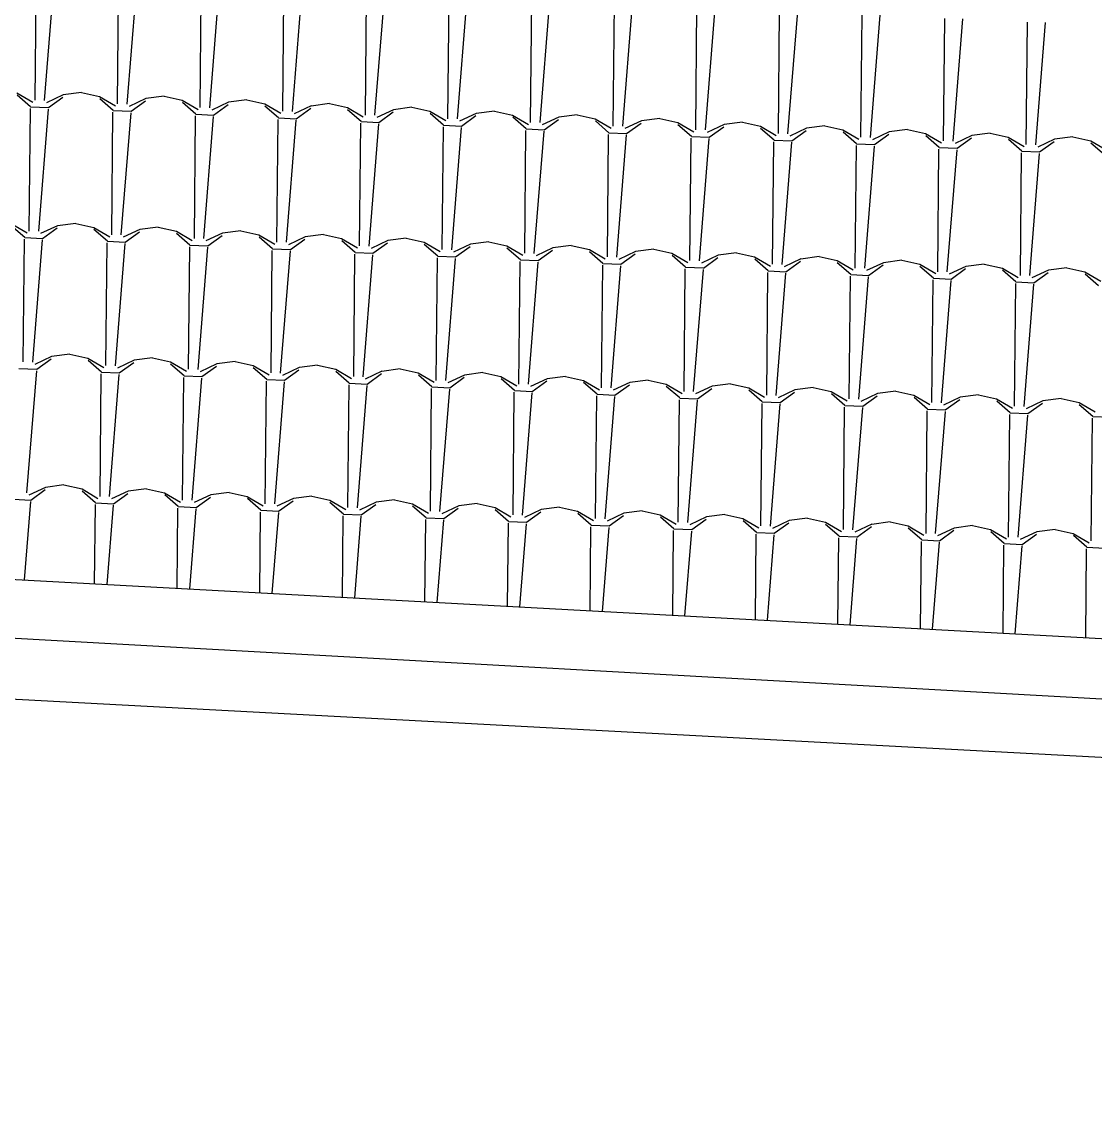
# Model space of a CAD drawing. Extents: x 1037 to 14540, y 1034 to 18285.
# Drawn here: x 7741.3 to 8053, y 1041.9 to 1355.2 of the extents above; entities that cross this region are included whole.
import ezdxf

# ---------------------------------------------------------------- set-up
doc = ezdxf.new("R2010")
doc.units = 0
doc.header["$LTSCALE"] = 100
doc.header["$MEASUREMENT"] = 0
doc.layers.get('0').update_dxf_attribs({"color": 240, "linetype": 'CONTINUOUS'})
doc.layers.add('proiezioni', color=252, linetype='CONTINUOUS')
doc.layers.add('retini copertura', color=32, linetype='CONTINUOUS')

# ---------------------------------------------------------------- blocks, each defined once
blk = doc.blocks.new('*X1853')
at = {"color": 0}
for p, q in [((24.0576, 13.3113), (24.061, 13.667)), ((24.0852, 13.3106), (24.1135, 13.6652)), ((24.2973, 13.3005), (24.3007, 13.6563)), ((24.325, 13.2999), (24.3533, 13.6545)), ((24.5371, 13.2898), (24.5405, 13.6455)), ((24.5647, 13.2892), (24.5931, 13.6438)), ((24.7768, 13.2791), (24.7803, 13.6348)), ((24.8045, 13.2785), (24.8328, 13.6331)), ((25.0166, 13.2683), (25.02, 13.6241)), ((25.0442, 13.2678), (25.0726, 13.6224)), ((25.2563, 13.2576), (25.2598, 13.6133)), ((25.284, 13.257), (25.3123, 13.6116)), ((25.4961, 13.2469), (25.4995, 13.6026)), ((25.5237, 13.2463), (25.5521, 13.6009)), ((25.7359, 13.2361), (25.7393, 13.5919)), ((25.7635, 13.2356), (25.7919, 13.5902)), ((25.9756, 13.2254), (25.979, 13.5811)), ((26.0033, 13.2249), (26.0316, 13.5795)), ((26.2154, 13.2147), (26.2188, 13.5704)), ((26.243, 13.2141), (26.2714, 13.5687)), ((26.4551, 13.2039), (26.4586, 13.5597)), ((26.4828, 13.2034), (26.5111, 13.558)), ((26.6949, 13.1932), (26.6983, 13.5489)), ((26.7225, 13.1927), (26.7509, 13.5473)), ((26.9346, 13.1825), (26.9381, 13.5382)), ((26.9623, 13.182), (26.9906, 13.5366)), ((24.0052, 13.3328), (24.0515, 13.3056)), ((24.0448, 13.2922), (24.0057, 13.3261)), ((24.1394, 13.3267), (24.0909, 13.3039)), ((24.0965, 13.2899), (24.1384, 13.3201)), ((24.1926, 13.3336), (24.1394, 13.3267)), ((24.1926, 13.3336), (24.245, 13.322)), ((24.245, 13.322), (24.2912, 13.2949)), ((24.4324, 13.3229), (24.3792, 13.316)), ((24.4324, 13.3229), (24.4847, 13.3113)), ((24.0406, 12.9317), (24.044, 13.2874)), ((24.0448, 13.2922), (24.0964, 13.2899)), ((24.2845, 13.2815), (24.2455, 13.3154)), ((24.3792, 13.316), (24.3307, 13.2931)), ((24.3362, 13.2792), (24.3782, 13.3094)), ((24.4847, 13.3113), (24.531, 13.2842)), ((24.5243, 13.2708), (24.4852, 13.3046)), ((24.6189, 13.3053), (24.5704, 13.2824)), ((24.576, 13.2684), (24.6179, 13.2987)), ((24.6722, 13.3122), (24.619, 13.3052)), ((24.6721, 13.3122), (24.7245, 13.3005)), ((24.7245, 13.3006), (24.7708, 13.2734)), ((24.7641, 13.26), (24.725, 13.2939)), ((24.8587, 13.2946), (24.8102, 13.2717)), ((24.8157, 13.2577), (24.8577, 13.288)), ((24.9119, 13.3014), (24.8587, 13.2945)), ((24.9119, 13.3015), (24.9643, 13.2898)), ((24.9643, 13.2898), (25.0105, 13.2627)), ((25.1517, 13.2907), (25.0985, 13.2838)), ((25.1517, 13.2907), (25.204, 13.2791)), ((24.0682, 12.931), (24.0966, 13.2856)), ((24.2803, 12.9209), (24.2838, 13.2766)), ((24.2845, 13.2815), (24.3362, 13.2792)), ((24.308, 12.9203), (24.3363, 13.2749)), ((24.5201, 12.9102), (24.5235, 13.2659)), ((24.5243, 13.2708), (24.576, 13.2684)), ((24.5477, 12.9096), (24.5761, 13.2642)), ((24.7598, 12.8995), (24.7633, 13.2552)), ((24.7641, 13.26), (24.8157, 13.2577)), ((25.0038, 13.2493), (24.9647, 13.2832)), ((25.0985, 13.2838), (25.05, 13.2609)), ((25.0555, 13.247), (25.0974, 13.2772)), ((25.204, 13.2791), (25.2503, 13.252)), ((25.2436, 13.2386), (25.2045, 13.2725)), ((25.3382, 13.2731), (25.2897, 13.2502)), ((25.2953, 13.2362), (25.3372, 13.2665)), ((25.3914, 13.28), (25.3382, 13.2731)), ((25.3914, 13.28), (25.4438, 13.2684)), ((25.4438, 13.2684), (25.49, 13.2413)), ((25.4833, 13.2278), (25.4443, 13.2617)), ((25.578, 13.2624), (25.5295, 13.2395)), ((25.535, 13.2255), (25.577, 13.2558)), ((25.6312, 13.2692), (25.578, 13.2623)), ((25.6312, 13.2693), (25.6835, 13.2576)), ((25.6835, 13.2577), (25.7298, 13.2305)), ((25.871, 13.2585), (25.8178, 13.2516)), ((25.8709, 13.2586), (25.9233, 13.2469)), ((24.7875, 12.8989), (24.8158, 13.2535)), ((24.9996, 12.8887), (25.003, 13.2444)), ((25.0038, 13.2493), (25.0555, 13.247)), ((25.0272, 12.8881), (25.0556, 13.2427)), ((25.2394, 12.878), (25.2428, 13.2337)), ((25.2436, 13.2386), (25.2952, 13.2363)), ((25.267, 12.8774), (25.2954, 13.232)), ((25.4833, 13.2278), (25.535, 13.2255)), ((25.7231, 13.2171), (25.684, 13.251)), ((25.8177, 13.2517), (25.7692, 13.2288)), ((25.7748, 13.2148), (25.8167, 13.245)), ((25.9233, 13.2469), (25.9696, 13.2198)), ((25.9629, 13.2064), (25.9238, 13.2403)), ((26.0575, 13.2409), (26.009, 13.218)), ((26.0145, 13.2041), (26.0565, 13.2343)), ((26.1107, 13.2478), (26.0575, 13.2409)), ((26.1107, 13.2478), (26.1631, 13.2362)), ((26.1631, 13.2362), (26.2093, 13.2091)), ((26.2026, 13.1957), (26.1635, 13.2295)), ((26.2973, 13.2302), (26.2488, 13.2073)), ((26.2543, 13.1933), (26.2962, 13.2236)), ((26.3505, 13.2371), (26.2973, 13.2301)), ((26.3505, 13.2371), (26.4028, 13.2255)), ((26.4028, 13.2255), (26.4491, 13.1984)), ((26.5902, 13.2263), (26.5371, 13.2194)), ((26.5902, 13.2264), (26.6426, 13.2147)), ((25.4791, 12.8673), (25.4825, 13.223)), ((25.5068, 12.8667), (25.5351, 13.2213)), ((25.7189, 12.8565), (25.7223, 13.2122)), ((25.7231, 13.2171), (25.7748, 13.2148)), ((25.7465, 12.856), (25.7749, 13.2106)), ((25.9586, 12.8458), (25.9621, 13.2015)), ((25.9629, 13.2064), (26.0145, 13.2041)), ((25.9863, 12.8452), (26.0146, 13.1998)), ((26.2026, 13.1957), (26.2543, 13.1933)), ((26.4424, 13.1849), (26.4033, 13.2188)), ((26.537, 13.2195), (26.4885, 13.1966)), ((26.4941, 13.1826), (26.536, 13.2129)), ((26.6426, 13.2148), (26.6888, 13.1876)), ((26.6821, 13.1742), (26.6431, 13.2081)), ((26.7768, 13.2087), (26.7283, 13.1859)), ((26.7338, 13.1719), (26.7758, 13.2021)), ((26.83, 13.2156), (26.7768, 13.2087)), ((26.83, 13.2156), (26.8823, 13.204)), ((26.8823, 13.204), (26.9286, 13.1769)), ((26.9219, 13.1635), (26.8828, 13.1974)), ((27.0165, 13.198), (26.968, 13.1751)), ((27.0698, 13.2049), (27.0166, 13.198)), ((27.0697, 13.2049), (27.1221, 13.1933)), ((27.1221, 13.1933), (27.1684, 13.1662)), ((26.1984, 12.8351), (26.2018, 13.1908)), ((26.226, 12.8345), (26.2544, 13.1891)), ((26.4381, 12.8243), (26.4416, 13.18)), ((26.4424, 13.1849), (26.494, 13.1826)), ((26.4658, 12.8238), (26.4941, 13.1784)), ((26.6779, 12.8136), (26.6813, 13.1693)), ((26.6821, 13.1742), (26.7338, 13.1719)), ((26.7055, 12.8131), (26.7339, 13.1677)), ((26.9219, 13.1635), (26.9736, 13.1612)), ((26.9736, 13.1611), (27.0155, 13.1914)), ((27.1617, 13.1528), (27.1226, 13.1866)), ((26.9177, 12.8029), (26.9211, 13.1586)), ((26.9453, 12.8024), (26.9737, 13.157)), ((23.9882, 12.9531), (24.0345, 12.926)), ((24.0278, 12.9126), (23.9887, 12.9465)), ((24.1224, 12.9471), (24.0739, 12.9242)), ((24.1757, 12.954), (24.1225, 12.9471)), ((24.1756, 12.954), (24.228, 12.9424)), ((24.228, 12.9424), (24.2743, 12.9153)), ((24.4154, 12.9433), (24.3622, 12.9363)), ((24.4154, 12.9433), (24.4678, 12.9316)), ((24.0278, 12.9126), (24.0795, 12.9103)), ((24.0795, 12.9103), (24.1214, 12.9405)), ((24.2676, 12.9019), (24.2285, 12.9357)), ((24.3622, 12.9364), (24.3137, 12.9135)), ((24.3192, 12.8995), (24.3612, 12.9298)), ((24.4678, 12.9317), (24.514, 12.9046)), ((24.5073, 12.8911), (24.4682, 12.925)), ((24.602, 12.9257), (24.5535, 12.9028)), ((24.559, 12.8888), (24.6009, 12.9191)), ((24.6552, 12.9325), (24.602, 12.9256)), ((24.6552, 12.9326), (24.7075, 12.9209)), ((24.7075, 12.921), (24.7538, 12.8938)), ((24.7471, 12.8804), (24.708, 12.9143)), ((24.8417, 12.9149), (24.7932, 12.8921)), ((24.8949, 12.9218), (24.8417, 12.9149)), ((24.8949, 12.9218), (24.9473, 12.9102)), ((24.9473, 12.9102), (24.9935, 12.8831)), ((25.1347, 12.9111), (25.0815, 12.9042)), ((25.1347, 12.9111), (25.187, 12.8995)), ((24.0236, 12.552), (24.027, 12.9078)), ((24.0512, 12.5514), (24.0796, 12.906)), ((24.2633, 12.5413), (24.2668, 12.897)), ((24.2675, 12.9019), (24.3192, 12.8995)), ((24.291, 12.5407), (24.3193, 12.8953)), ((24.5031, 12.5306), (24.5065, 12.8863)), ((24.5073, 12.8911), (24.559, 12.8888)), ((24.5307, 12.53), (24.5591, 12.8846)), ((24.7471, 12.8804), (24.7987, 12.8781)), ((24.7988, 12.8781), (24.8407, 12.9083)), ((24.9868, 12.8697), (24.9478, 12.9036)), ((25.0815, 12.9042), (25.033, 12.8813)), ((25.0385, 12.8673), (25.0805, 12.8976)), ((25.187, 12.8995), (25.2333, 12.8724)), ((25.2266, 12.859), (25.1875, 12.8928)), ((25.3212, 12.8935), (25.2727, 12.8706)), ((25.2783, 12.8566), (25.3202, 12.8869)), ((25.3745, 12.9004), (25.3213, 12.8934)), ((25.3744, 12.9004), (25.4268, 12.8887)), ((25.4268, 12.8888), (25.4731, 12.8616)), ((25.4664, 12.8482), (25.4273, 12.8821)), ((25.561, 12.8828), (25.5125, 12.8599)), ((25.6142, 12.8896), (25.561, 12.8827)), ((25.6142, 12.8897), (25.6666, 12.878)), ((25.854, 12.8789), (25.8008, 12.872)), ((25.854, 12.8789), (25.9063, 12.8673)), ((24.7429, 12.5198), (24.7463, 12.8756)), ((24.7705, 12.5192), (24.7989, 12.8738)), ((24.9826, 12.5091), (24.986, 12.8648)), ((24.9868, 12.8697), (25.0385, 12.8674)), ((25.0103, 12.5085), (25.0386, 12.8631)), ((25.2224, 12.4984), (25.2258, 12.8541)), ((25.2266, 12.8589), (25.2783, 12.8566)), ((25.25, 12.4978), (25.2784, 12.8524)), ((25.4663, 12.8482), (25.518, 12.8459)), ((25.518, 12.8459), (25.56, 12.8762)), ((25.6666, 12.878), (25.7128, 12.8509)), ((25.7061, 12.8375), (25.667, 12.8714)), ((25.8008, 12.872), (25.7522, 12.8491)), ((25.7578, 12.8352), (25.7997, 12.8654)), ((25.9063, 12.8673), (25.9526, 12.8402)), ((25.9459, 12.8268), (25.9068, 12.8607)), ((26.0405, 12.8613), (25.992, 12.8384)), ((25.9976, 12.8244), (26.0395, 12.8547)), ((26.0937, 12.8682), (26.0405, 12.8612)), ((26.0937, 12.8682), (26.1461, 12.8566)), ((26.1461, 12.8566), (26.1923, 12.8295)), ((26.1856, 12.816), (26.1466, 12.8499)), ((26.2803, 12.8506), (26.2318, 12.8277)), ((26.3335, 12.8574), (26.2803, 12.8505)), ((26.3335, 12.8575), (26.3858, 12.8458)), ((25.4621, 12.4876), (25.4656, 12.8434)), ((25.4898, 12.4871), (25.5181, 12.8417)), ((25.7019, 12.4769), (25.7053, 12.8326)), ((25.7061, 12.8375), (25.7578, 12.8352)), ((25.7295, 12.4763), (25.7579, 12.8309)), ((25.9416, 12.4662), (25.9451, 12.8219)), ((25.9459, 12.8268), (25.9975, 12.8245)), ((25.9693, 12.4656), (25.9976, 12.8202)), ((26.2373, 12.8137), (26.2793, 12.844)), ((26.3858, 12.8459), (26.4321, 12.8187)), ((26.4254, 12.8053), (26.3863, 12.8392)), ((26.52, 12.8398), (26.4715, 12.817)), ((26.4771, 12.803), (26.519, 12.8332)), ((26.5733, 12.8467), (26.5201, 12.8398)), ((26.5732, 12.8467), (26.6256, 12.8351)), ((26.6256, 12.8351), (26.6719, 12.808)), ((26.6652, 12.7946), (26.6261, 12.8285)), ((26.7598, 12.8291), (26.7113, 12.8062)), ((26.7168, 12.7923), (26.7588, 12.8225)), ((26.813, 12.836), (26.7598, 12.8291)), ((26.813, 12.836), (26.8654, 12.8244)), ((26.8654, 12.8244), (26.9116, 12.7973)), ((26.9049, 12.7839), (26.8658, 12.8177)), ((26.9996, 12.8184), (26.951, 12.7955)), ((27.0528, 12.8253), (26.9996, 12.8183)), ((27.0528, 12.8253), (27.1051, 12.8136)), ((26.1814, 12.4554), (26.1848, 12.8112)), ((26.1856, 12.816), (26.2373, 12.8137)), ((26.209, 12.4549), (26.2374, 12.8095)), ((26.4212, 12.4447), (26.4246, 12.8004)), ((26.4254, 12.8053), (26.4771, 12.803)), ((26.4488, 12.4442), (26.4772, 12.7988)), ((26.6609, 12.434), (26.6643, 12.7897)), ((26.6651, 12.7946), (26.7168, 12.7923)), ((26.6886, 12.4335), (26.7169, 12.7881)), ((26.9566, 12.7815), (26.9985, 12.8118)), ((27.1051, 12.8137), (27.1514, 12.7866)), ((27.1447, 12.7731), (27.1056, 12.807)), ((26.9007, 12.4232), (26.9041, 12.779)), ((26.9049, 12.7839), (26.9566, 12.7815)), ((26.9283, 12.4227), (26.9567, 12.7773)), ((24.1055, 12.5675), (24.0569, 12.5446)), ((24.1587, 12.5744), (24.1055, 12.5674)), ((24.1587, 12.5744), (24.211, 12.5627)), ((24.0625, 12.5306), (24.1044, 12.5609)), ((24.211, 12.5628), (24.2573, 12.5357)), ((24.2506, 12.5222), (24.2115, 12.5561)), ((24.3452, 12.5568), (24.2967, 12.5339)), ((24.3022, 12.5199), (24.3442, 12.5502)), ((24.3984, 12.5636), (24.3452, 12.5567)), ((24.3984, 12.5637), (24.4508, 12.552)), ((24.4508, 12.5521), (24.497, 12.5249)), ((24.4903, 12.5115), (24.4513, 12.5454)), ((24.585, 12.546), (24.5365, 12.5232)), ((24.542, 12.5092), (24.584, 12.5394)), ((24.6382, 12.5529), (24.585, 12.546)), ((24.6382, 12.5529), (24.6905, 12.5413)), ((24.6905, 12.5413), (24.7368, 12.5142)), ((24.7301, 12.5008), (24.691, 12.5347)), ((24.8247, 12.5353), (24.7762, 12.5124)), ((24.8779, 12.5422), (24.8248, 12.5353)), ((24.8779, 12.5422), (24.9303, 12.5306)), ((24.0108, 12.533), (24.0625, 12.5307)), ((24.0342, 12.1718), (24.0626, 12.5264)), ((24.2464, 12.1617), (24.2498, 12.5174)), ((24.2506, 12.5222), (24.3022, 12.5199)), ((24.274, 12.1611), (24.3023, 12.5157)), ((24.4861, 12.151), (24.4895, 12.5067)), ((24.4903, 12.5115), (24.542, 12.5092)), ((24.5138, 12.1503), (24.5421, 12.5049)), ((24.7818, 12.4985), (24.8237, 12.5287)), ((24.9303, 12.5306), (24.9766, 12.5035)), ((24.9698, 12.4901), (24.9308, 12.5239)), ((25.0645, 12.5246), (25.016, 12.5017)), ((25.0215, 12.4877), (25.0635, 12.518)), ((25.1177, 12.5315), (25.0645, 12.5245)), ((25.1177, 12.5315), (25.1701, 12.5198)), ((25.1701, 12.5199), (25.2163, 12.4928)), ((25.2096, 12.4793), (25.1705, 12.5132)), ((25.3043, 12.5139), (25.2557, 12.491)), ((25.2613, 12.477), (25.3032, 12.5073)), ((25.3575, 12.5207), (25.3043, 12.5138)), ((25.3575, 12.5208), (25.4098, 12.5091)), ((25.4098, 12.5092), (25.4561, 12.482)), ((25.544, 12.5031), (25.4955, 12.4802)), ((25.5972, 12.51), (25.544, 12.5031)), ((25.5972, 12.51), (25.6496, 12.4984)), ((24.7259, 12.1402), (24.7293, 12.4959)), ((24.7301, 12.5008), (24.7818, 12.4985)), ((24.7535, 12.1396), (24.7819, 12.4942)), ((24.9656, 12.1295), (24.9691, 12.4852)), ((24.9698, 12.4901), (25.0215, 12.4877)), ((24.9933, 12.1289), (25.0216, 12.4835)), ((25.2054, 12.1188), (25.2088, 12.4745)), ((25.2096, 12.4793), (25.2613, 12.477)), ((25.233, 12.1182), (25.2614, 12.4728)), ((25.4494, 12.4686), (25.4103, 12.5025)), ((25.501, 12.4663), (25.543, 12.4965)), ((25.6496, 12.4984), (25.6958, 12.4713)), ((25.6891, 12.4579), (25.6501, 12.4918)), ((25.7838, 12.4924), (25.7353, 12.4695)), ((25.7408, 12.4555), (25.7828, 12.4858)), ((25.837, 12.4993), (25.7838, 12.4924)), ((25.837, 12.4993), (25.8893, 12.4877)), ((25.8893, 12.4877), (25.9356, 12.4606)), ((25.9289, 12.4472), (25.8898, 12.481)), ((26.0235, 12.4817), (25.975, 12.4588)), ((25.9806, 12.4448), (26.0225, 12.4751)), ((26.0767, 12.4885), (26.0236, 12.4816)), ((26.0767, 12.4886), (26.1291, 12.4769)), ((26.1291, 12.477), (26.1754, 12.4498)), ((26.3165, 12.4778), (26.2633, 12.4709)), ((26.3165, 12.4778), (26.3689, 12.4662)), ((25.4451, 12.108), (25.4486, 12.4637)), ((25.4494, 12.4686), (25.501, 12.4663)), ((25.4728, 12.1074), (25.5011, 12.462)), ((25.6849, 12.0973), (25.6883, 12.453)), ((25.6891, 12.4579), (25.7408, 12.4556)), ((25.7125, 12.0967), (25.7409, 12.4513)), ((25.9247, 12.0866), (25.9281, 12.4423)), ((25.9289, 12.4471), (25.9806, 12.4448)), ((25.9523, 12.086), (25.9807, 12.4406)), ((26.1686, 12.4364), (26.1296, 12.4703)), ((26.2633, 12.471), (26.2148, 12.4481)), ((26.2203, 12.4341), (26.2623, 12.4643)), ((26.3689, 12.4662), (26.4151, 12.4391)), ((26.4084, 12.4257), (26.3693, 12.4596)), ((26.503, 12.4602), (26.4545, 12.4373)), ((26.4601, 12.4234), (26.502, 12.4536)), ((26.5563, 12.4671), (26.5031, 12.4602)), ((26.5563, 12.4671), (26.6086, 12.4555)), ((26.6086, 12.4555), (26.6549, 12.4284)), ((26.6482, 12.415), (26.6091, 12.4489)), ((26.7428, 12.4495), (26.6943, 12.4266)), ((26.6998, 12.4126), (26.7418, 12.4429)), ((26.796, 12.4564), (26.7428, 12.4494)), ((26.796, 12.4564), (26.8484, 12.4447)), ((26.8484, 12.4448), (26.8946, 12.4177)), ((27.0358, 12.4456), (26.9826, 12.4387)), ((27.0358, 12.4457), (27.0881, 12.434)), ((26.1644, 12.0758), (26.1678, 12.4315)), ((26.1686, 12.4364), (26.2203, 12.4341)), ((26.1921, 12.0753), (26.2204, 12.4299)), ((26.4042, 12.0651), (26.4076, 12.4208)), ((26.4084, 12.4257), (26.4601, 12.4234)), ((26.4318, 12.0646), (26.4602, 12.4192)), ((26.6439, 12.0544), (26.6474, 12.4101)), ((26.6482, 12.415), (26.6998, 12.4127)), ((26.8879, 12.4042), (26.8489, 12.4381)), ((26.9826, 12.4388), (26.9341, 12.4159)), ((26.9396, 12.4019), (26.9816, 12.4322)), ((27.0881, 12.4341), (27.1344, 12.4069)), ((27.1277, 12.3935), (27.0886, 12.4274)), ((26.6716, 12.0538), (26.6999, 12.4084)), ((26.8837, 12.0436), (26.8871, 12.3993)), ((26.8879, 12.4042), (26.9396, 12.4019)), ((26.9113, 12.0431), (26.9397, 12.3977)), ((27.1234, 12.0329), (27.1269, 12.3886)), ((27.1277, 12.3935), (27.1794, 12.3912)), ((24.1417, 12.1947), (24.0885, 12.1878)), ((24.1417, 12.1948), (24.194, 12.1831)), ((24.0885, 12.1879), (24.04, 12.165)), ((24.0455, 12.151), (24.0874, 12.1813)), ((24.194, 12.1832), (24.2403, 12.156)), ((24.2336, 12.1426), (24.1945, 12.1765)), ((24.3282, 12.1772), (24.2797, 12.1543)), ((24.2853, 12.1403), (24.3272, 12.1705)), ((24.3814, 12.184), (24.3283, 12.1771)), ((24.3814, 12.184), (24.4338, 12.1724)), ((24.4338, 12.1724), (24.4801, 12.1453)), ((24.4733, 12.1319), (24.4343, 12.1658)), ((24.568, 12.1664), (24.5195, 12.1435)), ((24.525, 12.1296), (24.567, 12.1598)), ((24.6212, 12.1733), (24.568, 12.1664)), ((24.6212, 12.1733), (24.6735, 12.1617)), ((24.6735, 12.1617), (24.7198, 12.1346)), ((24.861, 12.1626), (24.8078, 12.1556)), ((24.8609, 12.1626), (24.9133, 12.1509)), ((23.9938, 12.1533), (24.0455, 12.151)), ((24.0274, 11.9191), (24.0456, 12.1468)), ((24.2306, 11.9081), (24.2328, 12.1378)), ((24.2336, 12.1426), (24.2852, 12.1403)), ((24.267, 11.9061), (24.2854, 12.136)), ((24.4703, 11.895), (24.4726, 12.127)), ((24.4733, 12.1319), (24.525, 12.1296)), ((24.7131, 12.1212), (24.674, 12.1551)), ((24.8077, 12.1557), (24.7592, 12.1328)), ((24.7648, 12.1188), (24.8067, 12.1491)), ((24.9133, 12.151), (24.9596, 12.1239)), ((24.9529, 12.1104), (24.9138, 12.1443)), ((25.0475, 12.145), (24.999, 12.1221)), ((25.0045, 12.1081), (25.0465, 12.1384)), ((25.1007, 12.1518), (25.0475, 12.1449)), ((25.1007, 12.1519), (25.1531, 12.1402)), ((25.1531, 12.1403), (25.1993, 12.1131)), ((25.1926, 12.0997), (25.1535, 12.1336)), ((25.2873, 12.1342), (25.2388, 12.1114)), ((25.2443, 12.0974), (25.2862, 12.1276)), ((25.3405, 12.1411), (25.2873, 12.1342)), ((25.3405, 12.1411), (25.3928, 12.1295)), ((25.3928, 12.1295), (25.4391, 12.1024)), ((25.5802, 12.1304), (25.5271, 12.1235)), ((25.5802, 12.1304), (25.6326, 12.1188)), ((24.5066, 11.8931), (24.5251, 12.1253)), ((24.7101, 11.882), (24.7123, 12.1163)), ((24.7131, 12.1212), (24.7648, 12.1189)), ((24.7461, 11.8801), (24.7649, 12.1146)), ((24.9498, 11.869), (24.9521, 12.1056)), ((24.9529, 12.1104), (25.0045, 12.1081)), ((24.9857, 11.8671), (25.0046, 12.1039)), ((25.1926, 12.0997), (25.2443, 12.0974)), ((25.4324, 12.089), (25.3933, 12.1229)), ((25.527, 12.1235), (25.4785, 12.1006)), ((25.4841, 12.0867), (25.526, 12.1169)), ((25.6326, 12.1188), (25.6789, 12.0917)), ((25.6721, 12.0783), (25.6331, 12.1121)), ((25.7668, 12.1128), (25.7183, 12.0899)), ((25.7238, 12.0759), (25.7658, 12.1062)), ((25.82, 12.1197), (25.7668, 12.1127)), ((25.82, 12.1197), (25.8723, 12.108)), ((25.8723, 12.1081), (25.9186, 12.0809)), ((25.9119, 12.0675), (25.8728, 12.1014)), ((26.0065, 12.1021), (25.958, 12.0792)), ((25.9636, 12.0652), (26.0055, 12.0955)), ((26.0598, 12.1089), (26.0066, 12.102)), ((26.0597, 12.109), (26.1121, 12.0973)), ((26.1121, 12.0974), (26.1584, 12.0702)), ((26.2995, 12.0982), (26.2463, 12.0913)), ((26.2995, 12.0982), (26.3519, 12.0866)), ((25.1895, 11.856), (25.1918, 12.0948)), ((25.2253, 11.854), (25.2444, 12.0932)), ((25.4293, 11.843), (25.4316, 12.0841)), ((25.4324, 12.089), (25.484, 12.0867)), ((25.4649, 11.841), (25.4842, 12.0824)), ((25.669, 11.83), (25.6713, 12.0734)), ((25.6721, 12.0783), (25.7238, 12.0759)), ((25.7044, 11.828), (25.7239, 12.0717)), ((25.9119, 12.0675), (25.9636, 12.0652)), ((26.1517, 12.0568), (26.1126, 12.0907)), ((26.2463, 12.0913), (26.1978, 12.0684)), ((26.2033, 12.0545), (26.2453, 12.0847)), ((26.3519, 12.0866), (26.3981, 12.0595)), ((26.3914, 12.0461), (26.3523, 12.08)), ((26.4861, 12.0806), (26.4376, 12.0577)), ((26.4431, 12.0437), (26.4851, 12.074)), ((26.5393, 12.0875), (26.4861, 12.0805)), ((26.5393, 12.0875), (26.5916, 12.0759)), ((26.5916, 12.0759), (26.6379, 12.0488)), ((26.6312, 12.0353), (26.5921, 12.0692)), ((26.7258, 12.0699), (26.6773, 12.047)), ((26.779, 12.0767), (26.7259, 12.0698)), ((26.779, 12.0768), (26.8314, 12.0651)), ((26.8314, 12.0652), (26.8777, 12.038)), ((27.0188, 12.066), (26.9656, 12.0591)), ((27.0188, 12.066), (27.0711, 12.0544)), ((25.9087, 11.8169), (25.9111, 12.0626)), ((25.944, 11.815), (25.9637, 12.061)), ((26.1485, 11.8039), (26.1509, 12.0519)), ((26.1517, 12.0568), (26.2033, 12.0545)), ((26.1836, 11.802), (26.2034, 12.0503)), ((26.3882, 11.7909), (26.3906, 12.0412)), ((26.3914, 12.0461), (26.4431, 12.0438)), ((26.4232, 11.789), (26.4432, 12.0395)), ((26.6312, 12.0353), (26.6828, 12.033)), ((26.6829, 12.033), (26.7248, 12.0633)), ((26.8709, 12.0246), (26.8319, 12.0585)), ((26.9656, 12.0592), (26.9171, 12.0363)), ((26.9226, 12.0223), (26.9646, 12.0525)), ((27.0711, 12.0544), (27.1174, 12.0273)), ((27.1107, 12.0139), (27.0716, 12.0478)), ((26.6279, 11.7779), (26.6304, 12.0304)), ((26.6627, 11.776), (26.6829, 12.0288)), ((26.8677, 11.7649), (26.8701, 12.0197)), ((26.8709, 12.0246), (26.9226, 12.0223)), ((26.9023, 11.763), (26.9227, 12.0181)), ((27.1074, 11.7518), (27.1099, 12.009)), ((27.1107, 12.0139), (27.1624, 12.0116))]:
    blk.add_line(p, q, dxfattribs=at)

msp = doc.modelspace()

# ---------------------------------------------------------------- linework, layer by layer
at = {"layer": 'proiezioni'}
for p, q in [((5921.26, 1292.09), (9882.84, 1076.95)), ((5901.39, 1278.68), (9897.54, 1056.13)), ((9929.07, 1041.89), (5880.03, 1257.57))]:
    msp.add_line(p, q, dxfattribs=at)

# ---------------------------------------------------------------- block references
at = {"layer": 'retini copertura', "xscale": 100, "yscale": 100, "zscale": 100}
msp.add_blockref('*X1853', (5339.41, 1.3), dxfattribs=at)

doc.saveas('drawing.dxf')
